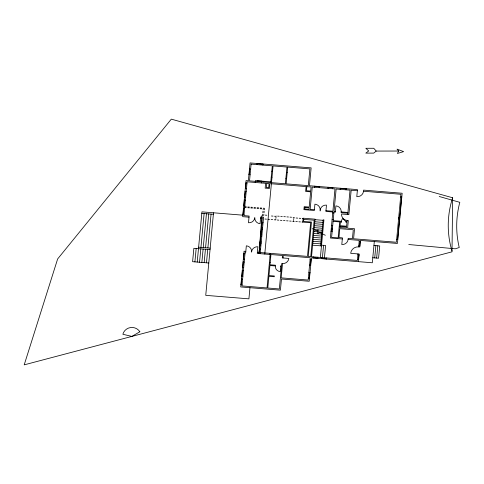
<?xml version="1.0" encoding="UTF-8"?>
<svg xmlns="http://www.w3.org/2000/svg" width="484" height="484" viewBox="0 0 484 484"><rect width="100%" height="100%" fill="white"/><g stroke="black" fill="none" stroke-linecap="round" stroke-linejoin="round"><path stroke-width="0.73" d="M452.655 197.781L452.008 251.831L24.2 364.857L57.638 258.958L171.312 119.143L452.655 197.781L451.36 202.112A95.862 92.377 -5.2 0 0 450.81 246.677L451.989 251.027M261.941 215.586L259.037 253.586L260.089 241.958L261.245 242.054M194.913 261.874L196.171 248.486M197.224 262.062L201.949 211.859L242.805 215.174M199.535 262.249L200.799 248.861M200.939 247.372L204.121 213.535M201.852 262.437L203.111 249.048M203.25 247.56L206.438 213.722M204.163 262.624L205.422 249.236M205.561 247.748L208.749 213.91M206.474 262.812L207.733 249.423M207.878 247.935L211.06 214.097M213.511 212.797L205.742 295.349L248.909 298.852L249.962 287.696M243.083 214.261L243.609 208.683M243.888 205.706L244.414 200.128M244.698 197.151L245.219 191.573M245.503 188.603L246.023 183.025M249.145 174.657L249.665 169.079M241.117 284.731L241.637 279.153M241.921 276.176L242.442 270.598M242.726 267.622L243.246 262.044M243.531 259.073L244.051 253.495M255.207 182.456L255.383 180.599L270.798 181.845M257.077 164.621L257.185 163.507M251.571 252.043L251.589 251.855A5.808 5.596 -5.2 0 1 257.893 246.749L257.264 253.441L270.175 254.487L267.023 287.956L241.97 285.923L245.122 252.454L245.703 252.503L246.332 245.811A5.808 5.596 -5.2 0 1 251.589 251.855M262.86 165.092L262.963 163.973M261.372 182.958L261.548 181.095M262.57 215.652L262.709 214.164M262.848 212.676L262.987 211.187M263.127 209.699L263.199 208.955M259.618 249.042L260.144 243.464M260.283 241.976L260.809 236.398M260.949 234.909L261.475 229.331M261.614 227.843L262.14 222.265M260.156 253.677L263.586 217.231L260.695 216.995L260.065 223.693A5.808 5.596 -5.2 0 1 254.808 217.643A5.808 5.596 -5.2 0 1 248.498 222.755L249.127 216.058L243.924 215.64L247.112 181.802L265.613 183.303L265.159 188.137L269.394 188.476L269.854 183.642L306.082 186.582L305.628 191.416L310.637 191.821L309.203 207.067L304.194 206.662L303.91 209.639L314.316 210.479L314.915 204.157A5.808 5.596 -5.2 0 1 320.172 210.207L320.099 210.951M263.726 215.743L263.865 214.255M264.004 212.772L264.143 211.284M264.282 209.796L264.421 208.308L263.266 208.217M264.778 254.052L273.073 165.921L286.952 167.047L285.372 183.781L271.5 182.656M269.981 254.469L270.09 253.356M275.844 219.016L275.759 219.905L274.216 219.778M275.928 218.139L276.019 217.116M276.128 216.003L276.092 216.372L274.549 216.251M275.311 265.958L275.378 265.214L269.981 264.778L270.943 254.548L282.511 255.485L282.281 257.905L288.833 258.438A5.808 5.596 -5.2 0 1 282.529 263.544L281.755 263.484L281.549 265.716L280.774 265.649L280.218 271.603A5.421 5.221 -5.2 0 1 275.311 265.958L269.915 265.516L268.971 275.559L274.368 275.995L274.295 276.739L268.898 276.303L267.797 288.016L279.359 288.954L281.476 266.454L280.708 266.394M282.529 263.544L281.18 277.858L308.157 280.048L310.262 257.736L283.279 255.552L283.049 257.966M293.492 221.345L293.57 220.456M293.655 219.579L293.752 218.556M302.742 222.096L303.105 218.187L315.054 219.161L311.521 256.714L357.386 260.434L357.997 253.931M314.564 187.272L314.667 186.152M309.306 278.161L309.833 272.583M310.534 265.147L311.061 259.569M319.186 187.647L319.289 186.528M313.148 257.972L313.257 256.859M317.776 258.347L317.879 257.234M320.698 245.842L323.149 219.815L323.923 219.875L320.384 257.434M328.049 188.361L328.158 187.248M321.824 258.674L321.927 257.561M322.411 257.597L323.566 245.327M324.431 257.76L325.587 245.491L321.539 245.164M332.677 188.736L332.78 187.623M326.446 259.049L326.555 257.936M331.419 231.503L332.048 227.934L331.709 231.527M340.191 189.347L340.294 188.234M357.343 190.738L351.178 190.236L348.885 214.593L341.559 214.001A6.195 5.971 -5.2 0 0 347.167 220.45L347.046 221.751L346.084 221.672L342.769 218.556A4.646 4.477 -5.2 0 0 341.456 221.297L333.167 220.625L333.978 212.077L335.327 212.186L335.92 205.863A5.808 5.596 -5.2 0 1 341.178 211.907L341.105 212.651L347.851 213.202M341.389 222.041L341.456 221.297M345.975 189.819L346.078 188.699M346.084 221.672L346.012 222.416L346.974 222.495L346.629 226.216L340.077 225.683L340.421 221.962L341.577 222.059M347.73 214.503L350.023 190.145L336.144 189.02L334.045 211.333L335.394 211.441M348.099 239.447L348.202 238.334L352.443 238.679L353.284 229.755L339.792 228.66L338.951 237.583L342.424 237.862L341.795 244.559A5.808 5.596 -5.2 0 0 348.099 239.447L359.279 240.354L358.662 246.864A7.357 7.091 -5.2 0 0 350.676 253.332L359.158 254.021L358.438 261.644M249.024 217.177L242.666 216.663L246.06 180.593L248.371 180.78L250.053 162.927L311.145 167.881L309.464 185.735L357.446 189.625L356.787 196.692A6.195 5.971 -5.2 0 0 363.508 191.24L363.617 190.121L402.156 193.249L397.437 243.452L360.435 240.451L359.818 246.955L358.662 246.864M358.456 259.4L358.874 254.935M359.721 245.92L360.144 241.456M374.307 241.577L372.311 262.77L311.418 257.833L309.209 281.258L281.458 279.008L280.411 290.164L240.711 286.945L244.069 251.244L245.805 251.384M374.713 257.905L375.868 245.636M376.643 258.063L377.792 245.793M397.6 239.622L399.542 218.986M399.663 217.685L401.605 197.042M398.701 151.032L397.4 153.464L403.608 151.619L397.037 149.132L398.701 151.032L376.213 151.069L373.733 153.107L365.813 153.119L368.723 150.935L365.837 148.292L373.757 148.279L376.213 151.069M257.167 163.695L262.945 164.161M249.478 169.067L250.633 169.158M271.796 171.251L272.565 171.312M286.443 172.437L287.212 172.498M248.951 174.639L250.107 174.736M271.234 177.198L272.008 177.259M285.881 178.384L286.649 178.451M261.535 181.191L257.337 180.847L257.288 181.409L261.487 181.748M263.375 181.337L263.32 181.899M314.648 186.34L319.277 186.715M328.14 187.435L332.762 187.81M340.282 188.421L346.06 188.887M363.508 191.24L400.897 194.272L396.384 242.242L353.598 238.769L354.542 228.732L347.609 228.17L348.323 220.547L347.167 220.45M245.83 183.006L246.991 183.103M400.643 196.97L401.799 197.061M245.309 188.585L246.465 188.681M245.025 191.561L246.187 191.652M244.505 197.139L245.66 197.23M244.22 200.11L245.382 200.207M314.388 209.735L310.147 209.391L312.247 187.084L334.989 188.923L332.889 211.236L325.95 210.673M341.178 211.907L347.923 212.458M398.701 217.606L399.844 217.697M243.7 205.688L244.856 205.785M332.732 212.912L333.887 213.002M398.58 218.907L399.736 218.998M244.765 206.716L246.308 206.837M247.85 206.964L249.393 207.091M250.936 207.213L252.473 207.34M254.015 207.467L255.558 207.588M257.101 207.715L258.644 207.842M260.186 207.963L261.723 208.09M244.698 207.461L246.241 207.582M247.778 207.709L249.321 207.836M250.863 207.957L252.406 208.084M253.949 208.211L255.492 208.332M257.028 208.459L258.571 208.586M260.114 208.707L261.656 208.834M243.416 208.664L244.571 208.761M332.103 219.603L333.258 219.7M265.335 215.126L266.878 215.253M277.671 216.124L279.214 216.251M280.75 216.378L282.293 216.499M283.836 216.626L285.378 216.753M286.921 216.874L288.458 217.001M290.001 217.128L291.543 217.249M293.086 217.376L294.593 217.873M271.47 215.997L273.006 216.124M296.135 218L297.678 218.127M299.215 218.248L300.758 218.375M302.3 218.502L303.075 218.562M315.005 219.669L323.1 220.323M242.895 214.243L244.051 214.339M314.812 221.763L322.907 222.416M201.81 213.347L213.371 214.285M260.586 218.115L262.322 218.254L259.103 252.466L257.367 252.321M264.966 219.028L266.509 219.155M268.051 219.282L269.594 219.403M271.137 219.53L272.673 219.657M277.302 220.032L278.844 220.153M280.387 220.281L281.924 220.408M283.467 220.529L285.009 220.656M286.552 220.783L288.095 220.904M289.638 221.031L291.174 221.158M292.717 221.279L294.26 221.406M295.803 221.533L297.345 221.654M298.888 221.781L300.425 221.908M301.968 222.029L310.643 222.737L307.473 256.387L260.259 252.557M314.624 223.711L322.719 224.37M331.522 225.738L332.683 225.834M314.443 225.665L322.538 226.324M261.947 222.253L263.102 222.344M314.261 227.619L322.356 228.273M314.086 229.573L322.169 230.227M331.002 231.316L332.157 231.412M313.892 231.521L321.987 232.181M261.421 227.831L262.576 227.922M396.638 239.544L397.794 239.641M313.711 233.476L321.799 234.129M261.281 229.319L262.437 229.41M313.523 235.43L321.618 236.083M342.315 238.981L330.372 238.013L332.817 211.98L325.883 211.417L326.476 205.095A5.808 5.596 -5.2 0 0 320.172 210.207M313.342 237.378L321.436 238.037M359.182 241.377L360.338 241.474M260.755 234.897L261.911 234.988M313.154 239.332L321.249 239.985M373.938 245.479L379.722 245.951L378.567 258.22L372.783 257.748M260.616 236.38L261.771 236.476M312.973 241.286L321.067 241.939M358.759 245.842L359.914 245.933M312.791 243.234L320.886 243.894M312.603 245.188L321.473 245.908M259.956 243.446L261.106 243.543M357.912 254.856L359.067 254.953M259.424 249.024L260.58 249.121M357.494 259.321L358.65 259.412M198.628 247.185L210.189 248.123M313.166 257.784L317.794 258.16M321.842 258.492L326.464 258.867M210.05 249.611L193.86 248.298L192.602 261.687L208.786 263M243.863 253.477L245.019 253.574M310.093 259.491L311.248 259.587M269.945 256.901L270.719 256.968M243.337 259.055L244.493 259.146M309.566 265.069L310.728 265.165M269.425 262.479L270.193 262.546M243.059 262.032L244.214 262.122M308.871 272.51L310.026 272.601M242.532 267.61L243.688 267.7M242.248 270.58L243.41 270.677M308.344 278.082L309.5 278.179M241.728 276.158L242.883 276.255M241.443 279.135L242.605 279.226M240.923 284.713L242.079 284.804M408.75 244.523L455.299 248.806L459.237 247.524A99.329 95.717 -5.2 0 1 459.8 202.324L439.224 196.492M312.18 228.605L316.542 230.826L318.127 229.9L317.679 233.5L319.646 232.399L325.327 235.284M251.105 164.137L249.526 180.871L270.725 182.589L272.304 165.855L251.105 164.137M266.769 183.394L266.382 187.483L268.699 187.671L269.08 183.581L266.769 183.394M287.72 167.107L286.147 183.841L308.308 185.638L309.881 168.904L287.72 167.107M303.771 219.367L303.583 221.412L311.484 222.053L308.248 256.447L310.752 256.653L314.176 220.214L303.771 219.367M304.896 207.467L304.751 208.955L308.992 209.3L309.131 207.811L304.896 207.467M306.85 186.642L306.469 190.732L310.71 191.077L311.091 186.987L306.85 186.642M333.101 221.369L331.594 237.36L338.147 237.892L339.653 221.902L333.101 221.369M340.004 226.427L339.901 227.541L346.453 228.073L346.556 226.96L340.004 226.427M139.852 331.776L131.872 336.41L122.863 334.269A9.293 8.954 -5.2 0 1 130.535 327.553A9.293 8.954 -5.2 0 1 139.852 331.776"/></g></svg>
